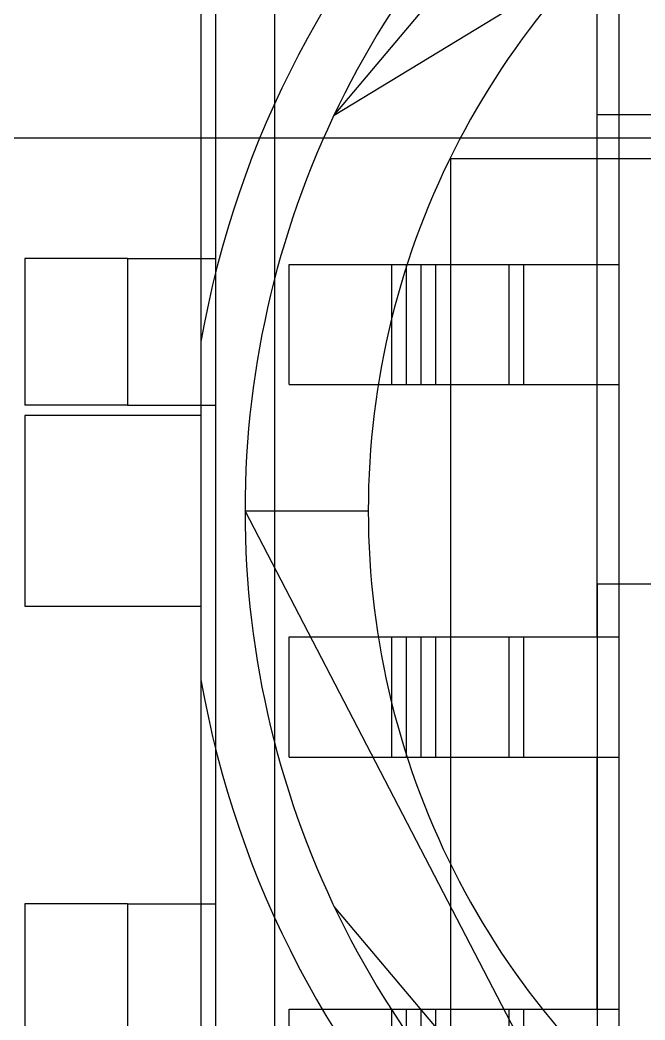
# Model space of a CAD drawing. Extents: x -10 to 102, y -14 to 43.
# Drawn here: x -3.917 to -1.787, y -1.737 to 1.673 of the extents above; entities that cross this region are included whole.
import ezdxf

# ---------------------------------------------------------------- set-up
doc = ezdxf.new("R2010")
doc.units = 0
doc.layers.get('0').update_dxf_attribs({"linetype": 'continuous'})

# ---------------------------------------------------------------- blocks, each defined once
blk = doc.blocks.new('PART__FEATURE002')
at = {"color": 0}
for p, q in [((-2.45, 1.2), (-2.45, -4.5)), ((19.95, 1.2), (-2.45, 1.2))]:
    blk.add_line(p, q, dxfattribs=at)
blk = doc.blocks.new('PART__FEATURE003')
at = {"color": 0}
for p, q in [((-2.45, 1.2), (-2.45, -4.5)), ((19.95, 1.2), (-2.45, 1.2))]:
    blk.add_line(p, q, dxfattribs=at)
blk = doc.blocks.new('PART__FEATURE008')
at = {"color": 0}
for p, q in [((-1.95, 0.84), (-1.95, 1.7)), ((-1.875, 0.84), (-1.875, 1.7)), ((-3, 0.84), (-2.65, 0.84)), ((-3, 0.43), (-3, 0.84)), ((-2.65, 0.43), (-2.65, 0.84)), ((-2.55, 0.43), (-2.55, 0.84)), ((-2.25, 0.84), (-1.95, 0.84)), ((-2.25, 0.43), (-2.25, 0.84)), ((-1.95, 0.84), (-1.875, 0.84)), ((-1.875, 0.43), (-1.875, 0.84)), ((-3, 0.43), (-2.65, 0.43)), ((-2.25, 0.43), (-1.95, 0.43)), ((-1.95, -0.43), (-1.95, 0.43)), ((-1.95, 0.43), (-1.875, 0.43)), ((-1.875, -0.43), (-1.875, 0.43)), ((-3, -0.43), (-2.65, -0.43)), ((-3, -0.84), (-3, -0.43)), ((-2.65, -0.84), (-2.65, -0.43)), ((-2.55, -0.84), (-2.55, -0.43)), ((-2.25, -0.43), (-1.95, -0.43)), ((-2.25, -0.84), (-2.25, -0.43)), ((-1.95, -0.43), (-1.875, -0.43)), ((-1.875, -0.84), (-1.875, -0.43)), ((-3, -0.84), (-2.65, -0.84)), ((-2.25, -0.84), (-1.95, -0.84)), ((-1.95, -1.7), (-1.95, -0.84)), ((-1.95, -0.84), (-1.875, -0.84)), ((-1.875, -1.7), (-1.875, -0.84)), ((-3, -1.7), (-2.65, -1.7)), ((-3, -2.11), (-3, -1.7)), ((-2.65, -2.11), (-2.65, -1.7)), ((-2.55, -2.11), (-2.55, -1.7)), ((-2.25, -1.7), (-1.95, -1.7)), ((-2.25, -2.11), (-2.25, -1.7)), ((-1.95, -1.7), (-1.875, -1.7)), ((-1.875, -2.11), (-1.875, -1.7))]:
    blk.add_line(p, q, dxfattribs=at)
for points in [[(-2.65, 0.84), (-2.55, 0.84)], [(-2.55, 0.84), (-2.25, 0.84)], [(-2.65, 0.43), (-2.55, 0.43)], [(-2.55, 0.43), (-2.25, 0.43)], [(-2.65, -0.43), (-2.55, -0.43)], [(-2.55, -0.43), (-2.25, -0.43)], [(-2.65, -0.84), (-2.55, -0.84)], [(-2.55, -0.84), (-2.25, -0.84)], [(-2.65, -1.7), (-2.55, -1.7)], [(-2.55, -1.7), (-2.25, -1.7)]]:
    blk.add_lwpolyline(points, dxfattribs=at)
blk = doc.blocks.new('PART__FEATURE006')
at = {"color": 0}
blk.add_line((-1.52, 1.27), (-10.03, 1.27), dxfattribs=at)
blk = doc.blocks.new('PART__FEATURE007')
at = {"color": 0}
for p, q in [((-1.95, 0.84), (-1.95, 1.7)), ((-1.875, 0.84), (-1.875, 1.7)), ((-3, 0.84), (-2.6, 0.84)), ((-3, 0.43), (-3, 0.84)), ((-2.6, 0.43), (-2.6, 0.84)), ((-2.5, 0.43), (-2.5, 0.84)), ((-2.5, 0.43), (-2.5, 0.84)), ((-2.2, 0.84), (-1.95, 0.84)), ((-2.2, 0.43), (-2.2, 0.84)), ((-1.95, 0.84), (-1.875, 0.84)), ((-1.875, 0.43), (-1.875, 0.84)), ((-3, 0.43), (-2.6, 0.43)), ((-2.2, 0.43), (-1.95, 0.43)), ((-1.95, -0.43), (-1.95, 0.43)), ((-1.95, 0.43), (-1.875, 0.43)), ((-1.875, -0.43), (-1.875, 0.43)), ((-3, -0.43), (-2.6, -0.43)), ((-3, -0.84), (-3, -0.43)), ((-2.6, -0.84), (-2.6, -0.43)), ((-2.5, -0.84), (-2.5, -0.43)), ((-2.5, -0.84), (-2.5, -0.43)), ((-2.2, -0.43), (-1.95, -0.43)), ((-2.2, -0.84), (-2.2, -0.43)), ((-1.95, -0.43), (-1.875, -0.43)), ((-1.875, -0.84), (-1.875, -0.43)), ((-3, -0.84), (-2.6, -0.84)), ((-2.2, -0.84), (-1.95, -0.84)), ((-1.95, -1.7), (-1.95, -0.84)), ((-1.95, -0.84), (-1.875, -0.84)), ((-1.875, -1.7), (-1.875, -0.84)), ((-3, -1.7), (-2.6, -1.7)), ((-3, -2.11), (-3, -1.7)), ((-2.6, -2.11), (-2.6, -1.7)), ((-2.5, -2.11), (-2.5, -1.7)), ((-2.5, -2.11), (-2.5, -1.7)), ((-2.2, -1.7), (-1.95, -1.7)), ((-2.2, -2.11), (-2.2, -1.7)), ((-1.95, -1.7), (-1.875, -1.7)), ((-1.875, -2.11), (-1.875, -1.7))]:
    blk.add_line(p, q, dxfattribs=at)
for points in [[(-2.6, 0.84), (-2.5, 0.84)], [(-2.5, 0.84), (-2.2, 0.84)], [(-2.6, 0.43), (-2.5, 0.43)], [(-2.5, 0.43), (-2.2, 0.43)], [(-2.6, -0.43), (-2.5, -0.43)], [(-2.5, -0.43), (-2.2, -0.43)], [(-2.6, -0.84), (-2.5, -0.84)], [(-2.5, -0.84), (-2.2, -0.84)], [(-2.6, -1.7), (-2.5, -1.7)], [(-2.5, -1.7), (-2.2, -1.7)]]:
    blk.add_lwpolyline(points, dxfattribs=at)
blk = doc.blocks.new('PART__FEATURE044')
at = {"color": 0}
for p, q in [((-3.3, 2.3), (-3.3, 0.5766)), ((-3.3, 0.5766), (-3.3, -0.5766)), ((-3.3, 0.325), (-3.9, 0.325)), ((-3.9, 0.325), (-3.9, -0.325)), ((-3.9, -0.325), (-3.3, -0.325)), ((-3.3, -0.5766), (-3.3, -2.3))]:
    blk.add_line(p, q, dxfattribs=at)
for points in [[(-2.8464, 1.3492), (0.1143, 3.1479), (2.9347, 1.1445)], [(-2.8464, 1.3492), (0.1143, 3.1479), (2.9347, 1.1445)], [(-2.8464, 1.3492), (-1.8138, 2.5754)], [(-1.8138, -2.5754), (-3.15, 0)], [(-1.8138, -2.5754), (-3.15, 0)], [(-3.15, 0), (-2.73, 0)], [(-1.8138, -2.5754), (-2.8464, -1.3492)]]:
    blk.add_lwpolyline(points, dxfattribs=at)
for radius, start, end in [(3.35, 99.9116, 170.0884), (3.15, 72.5424, 180), (3.15, 72.5424, 180), (2.73, 69.7478, 180), (3.15, -180, -72.5424), (3.15, -180, -72.5424), (2.73, -180, -69.7478), (3.35, -170.0884, -99.9116)]:
    blk.add_arc((0, 0), radius, start, end, dxfattribs=at)
blk = doc.blocks.new('PART__FEATURE031')
at = {"color": 0}
for p, q in [((-1.95, -0.25), (-1.95, 1.35)), ((-0.95, 1.35), (-1.95, 1.35)), ((-1.95, -0.25), (-1.95, -6.25)), ((-1.4, -0.25), (-1.95, -0.25))]:
    blk.add_line(p, q, dxfattribs=at)
blk = doc.blocks.new('PART__FEATURE027')
at = {"color": 0}
for p, q in [((-3.25, 5), (-3.25, -5)), ((-3.05, 4.8), (-3.05, -4.8)), ((-3.55, 0.86), (-3.9, 0.86)), ((-3.9, 0.86), (-3.9, 0.36)), ((-3.55, 0.86), (-3.55, 0.36)), ((-3.3, 0.86), (-3.25, 0.86)), ((-3.3, 0.86), (-3.3, 0.36)), ((-3.55, 0.36), (-3.9, 0.36)), ((-3.3, 0.36), (-3.25, 0.36)), ((-3.55, -1.34), (-3.9, -1.34)), ((-3.9, -1.34), (-3.9, -1.84)), ((-3.55, -1.34), (-3.55, -1.84)), ((-3.3, -1.34), (-3.25, -1.34)), ((-3.3, -1.34), (-3.3, -1.84))]:
    blk.add_line(p, q, dxfattribs=at)
for points in [[(-3.55, 0.86), (-3.3, 0.86)], [(-3.55, 0.36), (-3.3, 0.36)], [(-3.55, -1.34), (-3.3, -1.34)]]:
    blk.add_lwpolyline(points, dxfattribs=at)
blk = doc.blocks.new('PART__FEATURE029')
at = {"color": 0}
for p, q in [((-3.25, 5), (-3.25, -5)), ((-3.05, 4.8), (-3.05, -4.8)), ((-3.55, 0.86), (-3.9, 0.86)), ((-3.9, 0.86), (-3.9, 0.36)), ((-3.55, 0.86), (-3.55, 0.36)), ((-3.3, 0.86), (-3.25, 0.86)), ((-3.3, 0.86), (-3.3, 0.36)), ((-3.55, 0.36), (-3.9, 0.36)), ((-3.3, 0.36), (-3.25, 0.36)), ((-3.55, -1.34), (-3.9, -1.34)), ((-3.9, -1.34), (-3.9, -1.84)), ((-3.55, -1.34), (-3.55, -1.84)), ((-3.3, -1.34), (-3.25, -1.34)), ((-3.3, -1.34), (-3.3, -1.84))]:
    blk.add_line(p, q, dxfattribs=at)
for points in [[(-3.55, 0.86), (-3.3, 0.86)], [(-3.55, 0.36), (-3.3, 0.36)], [(-3.55, -1.34), (-3.3, -1.34)]]:
    blk.add_lwpolyline(points, dxfattribs=at)
blk = doc.blocks.new('PART__FEATURE030')
at = {"color": 0}
for p, q in [((-3.25, 5), (-3.25, -5)), ((-3.05, 4.8), (-3.05, -4.8)), ((-3.55, 0.86), (-3.9, 0.86)), ((-3.9, 0.86), (-3.9, 0.36)), ((-3.55, 0.86), (-3.55, 0.36)), ((-3.3, 0.86), (-3.25, 0.86)), ((-3.3, 0.86), (-3.3, 0.36)), ((-3.55, 0.36), (-3.9, 0.36)), ((-3.3, 0.36), (-3.25, 0.36)), ((-3.55, -1.34), (-3.9, -1.34)), ((-3.9, -1.34), (-3.9, -1.84)), ((-3.55, -1.34), (-3.55, -1.84)), ((-3.3, -1.34), (-3.25, -1.34)), ((-3.3, -1.34), (-3.3, -1.84))]:
    blk.add_line(p, q, dxfattribs=at)
for points in [[(-3.55, 0.86), (-3.3, 0.86)], [(-3.55, 0.36), (-3.3, 0.36)], [(-3.55, -1.34), (-3.3, -1.34)]]:
    blk.add_lwpolyline(points, dxfattribs=at)
blk = doc.blocks.new('PART__FEATURE032')
at = {"color": 0}
for p, q in [((-1.95, -0.25), (-1.95, 1.35)), ((-0.95, 1.35), (-1.95, 1.35)), ((-1.95, -0.25), (-1.95, -6.25)), ((-1.4, -0.25), (-1.95, -0.25))]:
    blk.add_line(p, q, dxfattribs=at)
blk = doc.blocks.new('PART__FEATURE028')
at = {"color": 0}
for p, q in [((-3.25, 5), (-3.25, -5)), ((-3.05, 4.8), (-3.05, -4.8)), ((-3.55, 0.86), (-3.9, 0.86)), ((-3.9, 0.86), (-3.9, 0.36)), ((-3.55, 0.86), (-3.55, 0.36)), ((-3.3, 0.86), (-3.25, 0.86)), ((-3.3, 0.86), (-3.3, 0.36)), ((-3.55, 0.36), (-3.9, 0.36)), ((-3.3, 0.36), (-3.25, 0.36)), ((-3.55, -1.34), (-3.9, -1.34)), ((-3.9, -1.34), (-3.9, -1.84)), ((-3.55, -1.34), (-3.55, -1.84)), ((-3.3, -1.34), (-3.25, -1.34)), ((-3.3, -1.34), (-3.3, -1.84))]:
    blk.add_line(p, q, dxfattribs=at)
for points in [[(-3.55, 0.86), (-3.3, 0.86)], [(-3.55, 0.36), (-3.3, 0.36)], [(-3.55, -1.34), (-3.3, -1.34)]]:
    blk.add_lwpolyline(points, dxfattribs=at)
blk = doc.blocks.new('PART__FEATURE033')
at = {"color": 0}
for p, q in [((-1.95, -0.25), (-1.95, 1.35)), ((-0.95, 1.35), (-1.95, 1.35)), ((-1.95, -0.25), (-1.95, -6.25)), ((-1.4, -0.25), (-1.95, -0.25))]:
    blk.add_line(p, q, dxfattribs=at)
blk = doc.blocks.new('PART__FEATURE048')
at = {"color": 0}
for p, q in [((-3.3, 2.3), (-3.3, 0.5766)), ((-3.3, 0.5766), (-3.3, -0.5766)), ((-3.3, 0.325), (-3.9, 0.325)), ((-3.9, 0.325), (-3.9, -0.325)), ((-3.9, -0.325), (-3.3, -0.325)), ((-3.3, -0.5766), (-3.3, -2.3))]:
    blk.add_line(p, q, dxfattribs=at)
for points in [[(-2.8464, 1.3492), (0.1143, 3.1479), (2.9347, 1.1445)], [(-2.8464, 1.3492), (0.1143, 3.1479), (2.9347, 1.1445)], [(-2.8464, 1.3492), (-1.8138, 2.5754)], [(-1.8138, -2.5754), (-3.15, 0)], [(-1.8138, -2.5754), (-3.15, 0)], [(-3.15, 0), (-2.73, 0)], [(-1.8138, -2.5754), (-2.8464, -1.3492)]]:
    blk.add_lwpolyline(points, dxfattribs=at)
for radius, start, end in [(3.35, 99.9116, 170.0884), (3.15, 72.5424, 180), (3.15, 72.5424, 180), (2.73, 69.7478, 180), (3.15, -180, -72.5424), (3.15, -180, -72.5424), (2.73, -180, -69.7478), (3.35, -170.0884, -99.9116)]:
    blk.add_arc((0, 0), radius, start, end, dxfattribs=at)
blk = doc.blocks.new('PART__FEATURE024')
at = {"color": 0}
for p, q in [((-3.25, 5), (-3.25, -5)), ((-3.05, 4.8), (-3.05, -4.8)), ((-3.55, 0.86), (-3.9, 0.86)), ((-3.9, 0.86), (-3.9, 0.36)), ((-3.55, 0.86), (-3.55, 0.36)), ((-3.3, 0.86), (-3.25, 0.86)), ((-3.3, 0.86), (-3.3, 0.36)), ((-3.55, 0.36), (-3.9, 0.36)), ((-3.3, 0.36), (-3.25, 0.36)), ((-3.55, -1.34), (-3.9, -1.34)), ((-3.9, -1.34), (-3.9, -1.84)), ((-3.55, -1.34), (-3.55, -1.84)), ((-3.3, -1.34), (-3.25, -1.34)), ((-3.3, -1.34), (-3.3, -1.84))]:
    blk.add_line(p, q, dxfattribs=at)
for points in [[(-3.55, 0.86), (-3.3, 0.86)], [(-3.55, 0.36), (-3.3, 0.36)], [(-3.55, -1.34), (-3.3, -1.34)]]:
    blk.add_lwpolyline(points, dxfattribs=at)
blk = doc.blocks.new('PART__FEATURE025')
at = {"color": 0}
for p, q in [((-3.25, 5), (-3.25, -5)), ((-3.05, 4.8), (-3.05, -4.8)), ((-3.55, 0.86), (-3.9, 0.86)), ((-3.9, 0.86), (-3.9, 0.36)), ((-3.55, 0.86), (-3.55, 0.36)), ((-3.3, 0.86), (-3.25, 0.86)), ((-3.3, 0.86), (-3.3, 0.36)), ((-3.55, 0.36), (-3.9, 0.36)), ((-3.3, 0.36), (-3.25, 0.36)), ((-3.55, -1.34), (-3.9, -1.34)), ((-3.9, -1.34), (-3.9, -1.84)), ((-3.55, -1.34), (-3.55, -1.84)), ((-3.3, -1.34), (-3.25, -1.34)), ((-3.3, -1.34), (-3.3, -1.84))]:
    blk.add_line(p, q, dxfattribs=at)
for points in [[(-3.55, 0.86), (-3.3, 0.86)], [(-3.55, 0.36), (-3.3, 0.36)], [(-3.55, -1.34), (-3.3, -1.34)]]:
    blk.add_lwpolyline(points, dxfattribs=at)
blk = doc.blocks.new('PART__FEATURE026')
at = {"color": 0}
for p, q in [((-3.25, 5), (-3.25, -5)), ((-3.05, 4.8), (-3.05, -4.8)), ((-3.55, 0.86), (-3.9, 0.86)), ((-3.9, 0.86), (-3.9, 0.36)), ((-3.55, 0.86), (-3.55, 0.36)), ((-3.3, 0.86), (-3.25, 0.86)), ((-3.3, 0.86), (-3.3, 0.36)), ((-3.55, 0.36), (-3.9, 0.36)), ((-3.3, 0.36), (-3.25, 0.36)), ((-3.55, -1.34), (-3.9, -1.34)), ((-3.9, -1.34), (-3.9, -1.84)), ((-3.55, -1.34), (-3.55, -1.84)), ((-3.3, -1.34), (-3.25, -1.34)), ((-3.3, -1.34), (-3.3, -1.84))]:
    blk.add_line(p, q, dxfattribs=at)
for points in [[(-3.55, 0.86), (-3.3, 0.86)], [(-3.55, 0.36), (-3.3, 0.36)], [(-3.55, -1.34), (-3.3, -1.34)]]:
    blk.add_lwpolyline(points, dxfattribs=at)

msp = doc.modelspace()

# ---------------------------------------------------------------- block references
at = {"color": 0}
for name in ['PART__FEATURE027', 'PART__FEATURE029', 'PART__FEATURE030', 'PART__FEATURE028', 'PART__FEATURE024', 'PART__FEATURE025', 'PART__FEATURE026', 'PART__FEATURE007', 'PART__FEATURE044', 'PART__FEATURE048', 'PART__FEATURE008', 'PART__FEATURE031', 'PART__FEATURE032', 'PART__FEATURE033', 'PART__FEATURE006', 'PART__FEATURE002', 'PART__FEATURE003']:
    msp.add_blockref(name, (0, 0), dxfattribs=at)

doc.saveas('drawing.dxf')
